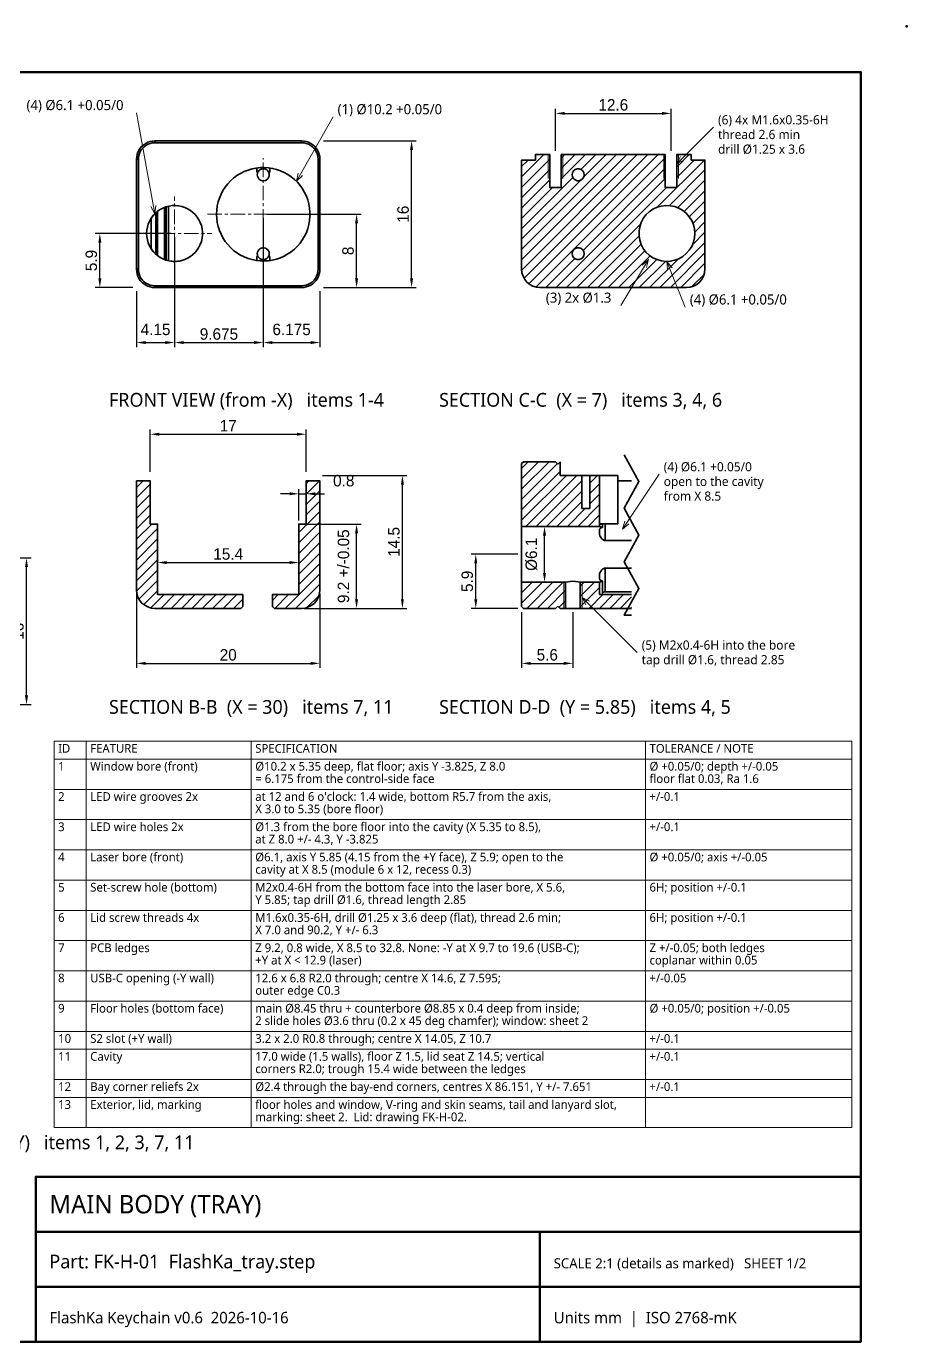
# Model space of a CAD drawing. Header units: millimetres. Extents: x 0 to 420, y 0 to 297.
# Drawn here: x 228 to 420, y 10 to 297 of the extents above; entities that cross this region are included whole.
import ezdxf

# ---------------------------------------------------------------- set-up
doc = ezdxf.new("R2010")
doc.units = ezdxf.units.MM
doc.linetypes.add('CENTER', pattern=[5.08, 3.175, -0.635, 0.635, -0.635])
for name, color, linetype, lineweight in [('BORDER', 7, 'Continuous', 50), ('CENTER', 1, 'CENTER', 13), ('DIM', 5, 'Continuous', 13), ('HATCH', 8, 'Continuous', 9), ('TABLE', 7, 'Continuous', 18), ('TEXT', 7, 'Continuous', 18), ('VISIBLE', 7, 'Continuous', 35)]:
    doc.layers.add(name, color=color, linetype=linetype, lineweight=lineweight)
doc.styles.add('OpenSans', font='OpenSans-Regular.ttf')
doc.dimstyles.new('FK', dxfattribs={"dimtxt": 2.5, "dimasz": 2, "dimexe": 1, "dimexo": 0.8, "dimgap": 0.6, "dimtad": 1, "dimdec": 3, "dimlfac": 0.5, "dimdsep": 46, "dimcen": 2.5, "dimclrd": 5, "dimclre": 5, "dimclrt": 7, "dimazin": 3, "dimtfac": 1, "dimtmove": 0, "dimatfit": 3})

msp = doc.modelspace()

# ---------------------------------------------------------------- linework, layer by layer
at = {"layer": 'BORDER'}
for p, q in [((230, 34), (410, 34)), ((340, 10), (340, 34)), ((230, 22), (410, 22))]:
    msp.add_line(p, q, dxfattribs=at)
for points in [[(10, 10), (410, 10), (410, 287), (10, 287)], [(230, 10), (410, 10), (410, 46), (230, 46)]]:
    msp.add_lwpolyline(points, close=True, dxfattribs=at)
msp.add_point((420, 297), dxfattribs=at)
at = {"layer": 'CENTER'}
for p, q in [((279.65, 243.8), (279.65, 268.2)), ((260.3, 243.7), (260.3, 259.9)), ((267.45, 256), (291.85, 256)), ((252.2, 251.8), (268.4, 251.8))]:
    msp.add_line(p, q, dxfattribs=at)
at = {"layer": 'DIM'}
for p, q in [((255.9866, 256.1134), (251.9866, 278.1134)), ((286.8625, 263.2125), (294.8625, 277.2125)), ((369.85, 267), (377.85, 275)), ((369.85, 267), (370.6898, 268.5921)), ((369.85, 267), (371.4421, 267.8398)), ((286.8625, 263.2125), (287.2538, 264.9694)), ((286.8625, 263.2125), (288.1775, 264.4416)), ((255.9866, 256.1134), (255.1557, 257.7101)), ((255.9866, 256.1134), (256.2024, 257.9004)), ((363.65, 246.1), (357.65, 236.1)), ((363.65, 246.1), (362.3091, 244.8991)), ((363.65, 246.1), (363.2214, 244.3518)), ((367.7, 245.7), (371.7, 235.7)), ((367.7, 245.7), (367.8448, 243.9058)), ((367.7, 245.7), (368.8325, 244.3009)), ((358, 187.3), (366, 199.3)), ((358, 187.3), (358.5113, 189.0259)), ((358, 187.3), (359.3965, 188.4357)), ((349.2, 172.4), (361.2, 160.4)), ((349.2, 172.4), (350.0398, 170.8079)), ((349.2, 172.4), (350.7921, 171.5602))]:
    msp.add_line(p, q, dxfattribs=at)
at = {"layer": 'HATCH'}
for p, q in [((336, 246.0215), (358.9785, 269)), ((336, 248.2843), (356.7157, 269)), ((336, 264.1235), (340.8765, 269)), ((336, 261.8607), (342.15, 268.0107)), ((336, 266.3862), (337.4138, 267.8)), ((336.0216, 243.7804), (361.2412, 269)), ((336.5374, 242.0335), (363.504, 269)), ((337.5927, 240.826), (365.7667, 269)), ((339.1327, 240.1032), (367.35, 268.3206)), ((341.8, 269), (341.8, 263.8)), ((344.65, 263.7225), (349.9275, 269)), ((344.65, 265.9852), (347.6648, 269)), ((344.65, 268.248), (345.402, 269)), ((345, 269), (345, 263.8)), ((348.9385, 265.7482), (352.1902, 269)), ((349.5214, 264.0684), (354.453, 269)), ((365.6032, 257.5228), (375.8804, 267.8)), ((367, 269), (367, 263.8)), ((369.85, 266.2951), (372.5549, 269)), ((369.85, 268.5578), (370.2922, 269)), ((369.85, 264.0323), (373.6177, 267.8)), ((370.2, 269), (370.2, 263.8)), ((336, 259.598), (342.15, 265.748)), ((349.4125, 248.1203), (367.35, 266.0578)), ((368.2078, 257.8647), (376, 265.6569)), ((336, 252.8098), (347.2079, 264.0177)), ((336, 257.3352), (342.15, 263.4852)), ((336, 250.547), (348.8855, 263.4325)), ((336, 255.0725), (342.7275, 261.8)), ((343.5549, 240), (367.35, 263.7951)), ((345.8177, 240), (367.6177, 261.8)), ((370.0264, 257.4205), (376, 263.3941)), ((371.4535, 256.5848), (376, 261.1314)), ((372.5841, 255.4527), (376, 258.8686)), ((373.3784, 253.9843), (376, 256.6059)), ((348.0804, 240), (361.9963, 253.9159)), ((373.7744, 252.1175), (376, 254.3431)), ((350.3431, 240), (361.6243, 251.2812)), ((366.1823, 240), (376, 249.8177)), ((373.262, 249.3424), (376, 252.0804)), ((352.6059, 240), (362.0698, 249.4639)), ((354.8686, 240), (362.9151, 248.0464)), ((357.1314, 240), (364.0576, 246.9262)), ((368.4451, 240), (376, 247.5549)), ((341.2922, 240), (347.6273, 246.3351)), ((359.3941, 240), (365.5054, 246.1113)), ((361.6569, 240), (367.3718, 245.715)), ((363.9196, 240), (370.1435, 246.2239)), ((370.7078, 240), (376, 245.2922)), ((373.1637, 240.1931), (375.8069, 242.8363)), ((336, 196.0215), (341.9785, 202)), ((336, 198.2843), (339.7157, 202)), ((336, 200.547), (337.453, 202)), ((336, 193.7588), (343.8206, 201.5794)), ((336, 191.496), (344.4, 199.896)), ((336, 189.2333), (345.7667, 199)), ((336.9294, 187.9), (348.0294, 199)), ((350.8675, 197.3125), (352.5549, 199)), ((252, 196.3862), (253.4138, 197.8)), ((252, 194.1235), (255, 197.1235)), ((289, 194.9196), (291.8804, 197.8)), ((289, 197.1823), (289.6177, 197.8)), ((289, 192.6569), (292, 195.6569)), ((339.1922, 187.9), (349.1325, 197.8404)), ((341.4549, 187.9), (349.1325, 195.5776)), ((350.8675, 195.0498), (353, 197.1823)), ((252, 191.8607), (255, 194.8607)), ((252, 189.598), (255, 192.598)), ((289, 190.3941), (292, 193.3941)), ((343.7177, 187.9), (349.1325, 193.3149)), ((348.2431, 187.9), (353, 192.6569)), ((350.8675, 192.7871), (353, 194.9196)), ((252, 187.3352), (255, 190.3352)), ((287.4, 186.5314), (292, 191.1314)), ((345.9804, 187.9), (349.8804, 191.8)), ((350.5059, 187.9), (353, 190.3941)), ((252, 185.0725), (255.3275, 188.4)), ((252, 182.8098), (256.6, 187.4098)), ((287.4, 184.2686), (292, 188.8686)), ((287.4, 182.0059), (292, 186.6059)), ((352.7686, 187.9), (353.0113, 188.1426)), ((252, 180.547), (256.6, 185.147)), ((287.4, 179.7431), (292, 184.3431)), ((252, 178.2843), (256.6, 182.8843)), ((287.4, 177.4804), (292, 182.0804)), ((252, 176.0215), (256.6, 180.6215)), ((252.0216, 173.7804), (256.6, 178.3588)), ((287.4, 175.2177), (292, 179.8177)), ((252.5374, 172.0335), (256.6, 176.096)), ((284.4451, 170), (292, 177.5549)), ((286.7078, 170), (292, 175.2922)), ((336, 171.1314), (340.5686, 175.7)), ((336, 173.3941), (338.3059, 175.7)), ((336, 175.6569), (336.0431, 175.7)), ((337.1314, 170), (342.8314, 175.7)), ((339.3941, 170), (345.0941, 175.7)), ((345.2, 170), (345.2, 175.7)), ((348.8, 172.6177), (351.8823, 175.7)), ((348.8, 174.8804), (349.6196, 175.7)), ((349.2, 170), (349.2, 175.7)), ((253.5927, 170.826), (256.6, 173.8333)), ((255.1327, 170.1032), (258.0294, 173)), ((257.2922, 170), (260.2922, 173)), ((259.5549, 170), (262.5549, 173)), ((261.8177, 170), (264.8177, 173)), ((264.0804, 170), (267.0804, 173)), ((266.3431, 170), (269.3431, 173)), ((268.6059, 170), (271.6059, 173)), ((270.8686, 170), (273.8686, 173)), ((281.6249, 171.7053), (282.9196, 173)), ((282.1823, 170), (285.1823, 173)), ((289.1637, 170.1931), (291.8069, 172.8363)), ((341.6569, 170), (345.6, 173.9431)), ((348.8, 170.3549), (353.0113, 174.5662)), ((350.7078, 170), (353.7078, 173)), ((352.9706, 170), (355.9706, 173)), ((355.2333, 170), (358.2333, 173)), ((357.496, 170), (360, 172.504)), ((273.1314, 170), (275.1751, 172.0437)), ((344.1598, 170.2402), (345.6, 171.6804)), ((359.7588, 170), (360, 170.2412))]:
    msp.add_line(p, q, dxfattribs=at)
at = {"layer": 'TABLE'}
for p, q in [((234, 141), (408, 141)), ((234, 141), (234, 56.7)), ((241, 141), (241, 56.7)), ((277, 141), (277, 56.7)), ((363, 141), (363, 56.7)), ((408, 141), (408, 56.7)), ((234, 137.1), (408, 137.1)), ((234, 130.5), (408, 130.5)), ((234, 123.9), (408, 123.9)), ((234, 117.3), (408, 117.3)), ((234, 110.7), (408, 110.7)), ((234, 104.1), (408, 104.1)), ((234, 97.5), (408, 97.5)), ((234, 90.9), (408, 90.9)), ((234, 84.3), (408, 84.3)), ((234, 77.7), (408, 77.7)), ((234, 73.8), (408, 73.8)), ((234, 67.2), (408, 67.2)), ((234, 63.3), (408, 63.3)), ((234, 56.7), (408, 56.7))]:
    msp.add_line(p, q, dxfattribs=at)
at = {"layer": 'VISIBLE'}
for points in [[(252, 268), (252.0342, 268.5221), (252.1363, 269.0353), (252.3045, 269.5307), (252.5359, 270), (252.8266, 270.435), (253.1716, 270.8284), (253.565, 271.1734), (254, 271.4641), (254.4693, 271.6955), (254.9647, 271.8637), (255.4779, 271.9658), (256, 272)], [(252.4, 268), (252.4366, 268.5123), (252.5458, 269.0142), (252.7253, 269.4955), (252.9715, 269.9463), (253.2793, 270.3575), (253.6425, 270.7207), (254.0537, 271.0285), (254.5045, 271.2747), (254.9858, 271.4542), (255.4877, 271.5634), (256, 271.6)], [(256, 272), (288, 272)], [(256, 272), (256, 271.6)], [(256, 271.6), (288, 271.6)], [(288, 272), (288.5221, 271.9658), (289.0353, 271.8637), (289.5307, 271.6955), (290, 271.4641), (290.435, 271.1734), (290.8284, 270.8284), (291.1734, 270.435), (291.4641, 270), (291.6955, 269.5307), (291.8637, 269.0353), (291.9658, 268.5221), (292, 268)], [(288, 272), (288, 271.6)], [(288, 271.6), (288.5123, 271.5634), (289.0142, 271.4542), (289.4955, 271.2747), (289.9463, 271.0285), (290.3575, 270.7207), (290.7207, 270.3575), (291.0285, 269.9463), (291.2747, 269.4955), (291.4542, 269.0142), (291.5634, 268.5123), (291.6, 268)], [(252, 244), (252, 268)], [(252, 268), (252.4, 268)], [(252.4, 244), (252.4, 268)], [(291.6, 268), (291.6, 244)], [(292, 268), (291.6, 268)], [(292, 268), (292, 244)], [(336, 244), (336.0769, 243.2196), (336.3045, 242.4693), (336.6741, 241.7777), (337.1716, 241.1716), (337.7777, 240.6741), (338.4693, 240.3045), (339.2196, 240.0769), (340, 240), (372, 240), (372.7804, 240.0769), (373.5307, 240.3045), (374.2223, 240.6741), (374.8284, 241.1716), (375.3259, 241.7777), (375.6955, 242.4693), (375.9231, 243.2196), (376, 244), (376, 267.8), (373, 267.8), (373, 269), (369.85, 269), (369.85, 261.8), (367.35, 261.8), (367.35, 269), (344.65, 269), (344.65, 261.8), (342.15, 261.8), (342.15, 269), (339, 269), (339, 267.8), (336, 267.8), (336, 244), (336, 244)], [(269.45, 256), (269.4899, 255.0985), (269.6093, 254.2041), (269.8074, 253.3237), (270.0824, 252.4643), (270.4323, 251.6326), (270.8544, 250.835), (271.3453, 250.0779), (271.9012, 249.3671), (272.5177, 248.7082), (273.1901, 248.1064), (273.913, 247.5663), (274.6808, 247.0923), (275.4875, 246.688), (276.3268, 246.3565), (277.1921, 246.1006), (278.0767, 245.9221), (278.9735, 245.8225), (279.8756, 245.8025), (280.776, 245.8623), (281.6676, 246.0015), (282.5434, 246.219), (283.3965, 246.513), (284.2203, 246.8812), (285.0083, 247.3208), (285.7544, 247.8283), (286.4527, 248.3998), (287.0978, 249.0308), (287.6846, 249.7163), (288.2085, 250.451), (288.6655, 251.2291), (289.0518, 252.0446), (289.3646, 252.891), (289.6014, 253.7617), (289.7603, 254.65), (289.84, 255.5488), (289.84, 256.4512), (289.7603, 257.35), (289.6014, 258.2383), (289.3646, 259.109), (289.0518, 259.9554), (288.6655, 260.7709), (288.2085, 261.549), (287.6846, 262.2837), (287.0978, 262.9692), (286.4527, 263.6002), (285.7544, 264.1717), (285.0083, 264.6792), (284.2203, 265.1188), (283.3965, 265.487), (282.5434, 265.781), (281.6676, 265.9985), (280.776, 266.1377), (279.8756, 266.1975), (278.9735, 266.1775), (278.0767, 266.0779), (277.1921, 265.8994), (276.3268, 265.6435), (275.4875, 265.312), (274.6808, 264.9077), (273.913, 264.4337), (273.1901, 263.8936), (272.5177, 263.2918), (271.9012, 262.6329), (271.3453, 261.9221), (270.8544, 261.165), (270.4323, 260.3674), (270.0824, 259.5357), (269.8074, 258.6763), (269.6093, 257.7959), (269.4899, 256.9015), (269.45, 256)], [(278.25, 265.2), (278.25, 266.1035)], [(278.25, 265.2), (278.4967, 265.2)], [(278.35, 264.6), (278.3877, 264.2892), (278.4986, 263.9964), (278.6763, 263.7386), (278.9105, 263.5308), (279.1876, 263.385), (279.4914, 263.3097), (279.8045, 263.3092), (280.1087, 263.3836), (280.3862, 263.5285), (280.621, 263.7356), (280.7995, 263.9928), (280.9113, 264.2853), (280.95, 264.596), (280.9133, 264.9069), (280.8033, 265.2)], [(278.4967, 265.2), (278.3872, 264.9088), (278.35, 264.6)], [(280.8033, 265.2), (280.6255, 265.4593), (280.3906, 265.6684), (280.1124, 265.815), (279.8072, 265.8905), (279.4928, 265.8905), (279.1876, 265.815), (278.9094, 265.6684), (278.6745, 265.4593), (278.4967, 265.2)], [(280.8033, 265.2), (281.05, 265.2)], [(281.05, 265.2), (281.05, 266.1035)], [(349.65, 264.6), (349.5716, 264.1554), (349.3459, 263.7644), (349, 263.4742), (348.5757, 263.3197), (348.1243, 263.3197), (347.7, 263.4742), (347.3541, 263.7644), (347.1284, 264.1554), (347.05, 264.6), (347.1284, 265.0446), (347.3541, 265.4356), (347.7, 265.7258), (348.1243, 265.8803), (348.5757, 265.8803), (349, 265.7258), (349.3459, 265.4356), (349.5716, 265.0446), (349.65, 264.6), (349.65, 264.6)], [(254.2, 251.8), (254.2398, 251.1047), (254.3585, 250.4184), (254.5547, 249.7501), (254.8259, 249.1086), (255.1684, 248.5021), (255.5777, 247.9386), (256.0487, 247.4255), (256.575, 246.9694), (257.15, 246.5763), (257.766, 246.2512), (258.415, 245.9986), (259.0886, 245.8215), (259.778, 245.7224), (260.4742, 245.7025), (261.1681, 245.7621), (261.8507, 245.9004), (262.5131, 246.1156), (263.1467, 246.405), (263.7431, 246.7646), (264.2947, 247.1899), (264.7941, 247.6753), (265.235, 248.2145), (265.6116, 248.8004), (265.9189, 249.4255), (266.1529, 250.0814), (266.3107, 250.7598), (266.3901, 251.4518), (266.3901, 252.1482), (266.3107, 252.8402), (266.1529, 253.5186), (265.9189, 254.1745), (265.6116, 254.7996), (265.235, 255.3855), (264.7941, 255.9247), (264.2947, 256.4101), (263.7431, 256.8354), (263.1467, 257.195), (262.5131, 257.4844), (261.8507, 257.6996), (261.1681, 257.8379), (260.4742, 257.8975), (259.778, 257.8776), (259.0886, 257.7785), (258.415, 257.6014), (257.766, 257.3488), (257.15, 257.0237), (256.575, 256.6306), (256.0487, 256.1745), (255.5777, 255.6614), (255.1684, 255.0979), (254.8259, 254.4914), (254.5547, 253.8499), (254.3585, 253.1816), (254.2398, 252.4953), (254.2, 251.8)], [(256.2, 256.3166), (255.7455, 255.8579), (255.3707, 255.3933), (255.1054, 254.9979), (255.0278, 254.8682), (255.0071, 254.8323), (255, 254.8199)], [(256.2, 247.2834), (256.2, 256.3166)], [(256.6, 256.6497), (256.6, 246.9503)], [(258.0808, 246.118), (258.0808, 257.482)], [(258.4335, 245.9926), (258.4335, 257.6074)], [(259, 257.7599), (259, 245.8401)], [(373.8, 251.8), (373.721, 250.8215), (373.4861, 249.8683), (373.1013, 248.9652), (372.5766, 248.1355), (371.9256, 247.4007), (371.1652, 246.7798), (370.315, 246.289), (369.3971, 245.9408), (368.4353, 245.7445), (367.4544, 245.7049), (366.4798, 245.8233), (365.5369, 246.0964), (364.65, 246.5172), (363.8421, 247.0749), (363.1341, 247.755), (362.5443, 248.5398), (362.0881, 249.409), (361.7773, 250.3402), (361.6198, 251.3092), (361.6198, 252.2908), (361.7773, 253.2598), (362.0881, 254.191), (362.5443, 255.0602), (363.1341, 255.845), (363.8421, 256.5251), (364.65, 257.0828), (365.5369, 257.5036), (366.4798, 257.7767), (367.4544, 257.8951), (368.4353, 257.8555), (369.3971, 257.6592), (370.315, 257.311), (371.1652, 256.8202), (371.9256, 256.1993), (372.5766, 255.4645), (373.1013, 254.6348), (373.4861, 253.7317), (373.721, 252.7785), (373.8, 251.8), (373.8, 251.8)], [(255.1608, 255.0861), (255.0431, 254.8944), (255.0111, 254.8393), (255, 254.8199)], [(255.1608, 248.5139), (255.1608, 255.0861)], [(256.2, 247.2834), (255.7455, 247.7421), (255.3707, 248.2067), (255.1054, 248.6021), (255.0278, 248.7318), (255.0071, 248.7677), (255, 248.7801)], [(280.8033, 246.8), (280.9133, 247.0931), (280.95, 247.404), (280.9113, 247.7147), (280.7995, 248.0072), (280.621, 248.2644), (280.3862, 248.4715), (280.1087, 248.6164), (279.8045, 248.6908), (279.4914, 248.6903), (279.1876, 248.615), (278.9105, 248.4692), (278.6763, 248.2614), (278.4986, 248.0036), (278.3877, 247.7108), (278.35, 247.4)], [(278.35, 247.4), (278.3872, 247.0912), (278.4967, 246.8)], [(349.65, 247.4), (349.5716, 246.9554), (349.3459, 246.5644), (349, 246.2742), (348.5757, 246.1197), (348.1243, 246.1197), (347.7, 246.2742), (347.3541, 246.5644), (347.1284, 246.9554), (347.05, 247.4), (347.1284, 247.8446), (347.3541, 248.2356), (347.7, 248.5258), (348.1243, 248.6803), (348.5757, 248.6803), (349, 248.5258), (349.3459, 248.2356), (349.5716, 247.8446), (349.65, 247.4), (349.65, 247.4)], [(256, 240), (255.4779, 240.0342), (254.9647, 240.1363), (254.4693, 240.3045), (254, 240.5359), (253.565, 240.8266), (253.1716, 241.1716), (252.8266, 241.565), (252.5359, 242), (252.3045, 242.4693), (252.1363, 242.9647), (252.0342, 243.4779), (252, 244)], [(252, 244), (252.4, 244)], [(256, 240.4), (255.4877, 240.4366), (254.9858, 240.5458), (254.5045, 240.7253), (254.0537, 240.9715), (253.6425, 241.2793), (253.2793, 241.6425), (252.9715, 242.0537), (252.7253, 242.5045), (252.5458, 242.9858), (252.4366, 243.4877), (252.4, 244)], [(259.4929, 245.7536), (259.4881, 245.7543)], [(259.7342, 245.7263), (259.4931, 245.7536)], [(260.3, 245.7), (259.9585, 245.7096)], [(260.3093, 245.7), (260.3, 245.7)], [(260.7047, 245.7134), (260.6802, 245.7119)], [(260.9457, 245.7343), (260.9176, 245.7313)], [(261.9, 245.9136), (261.8848, 245.9095), (261.8391, 245.8974), (261.6572, 245.8529), (261.3572, 245.7923), (260.9469, 245.7344)], [(278.25, 245.8965), (278.25, 246.8)], [(278.25, 246.8), (278.4967, 246.8)], [(278.4967, 246.8), (278.6745, 246.5407), (278.9094, 246.3316), (279.1876, 246.185), (279.4928, 246.1095), (279.8072, 246.1095), (280.1124, 246.185), (280.3906, 246.3316), (280.6255, 246.5407), (280.8033, 246.8)], [(280.8033, 246.8), (281.05, 246.8)], [(281.05, 245.8965), (281.05, 246.8)], [(292, 244), (291.9658, 243.4779), (291.8637, 242.9647), (291.6955, 242.4693), (291.4641, 242), (291.1734, 241.565), (290.8284, 241.1716), (290.435, 240.8266), (290, 240.5359), (289.5307, 240.3045), (289.0353, 240.1363), (288.5221, 240.0342), (288, 240)], [(291.6, 244), (291.5634, 243.4877), (291.4542, 242.9858), (291.2747, 242.5045), (291.0285, 242.0537), (290.7207, 241.6425), (290.3575, 241.2793), (289.9463, 240.9715), (289.4955, 240.7253), (289.0142, 240.5458), (288.5123, 240.4366), (288, 240.4)], [(292, 244), (291.6, 244)], [(288, 240.4), (256, 240.4)], [(256, 240), (256, 240.4)], [(288, 240), (256, 240)], [(288, 240), (288, 240.4)], [(336, 201.6), (336.4, 202)], [(336, 187.9), (336, 201.6)], [(336.4, 202), (343.4, 202)], [(343.4, 202), (343.9, 201.5)], [(344.4, 202), (343.9, 201.5)], [(344.4, 199), (344.4, 202)], [(344.4, 199), (344.4, 199.3597), (344.4, 199.7073), (344.4, 200.0398), (344.4, 200.3543), (344.4, 200.6479), (344.4, 200.918), (344.4, 201.1623), (344.4, 201.3786), (344.4, 201.5649), (344.4, 201.7197), (344.4, 201.8415), (344.4, 201.9293), (344.4, 201.9823), (344.4, 202)], [(360, 168.5), (358.4, 168.5), (361.6, 174.3333), (358.4, 180.1667), (361.6, 186), (358.4, 191.8333), (361.6, 197.6667), (358.4, 203.5)], [(349.1325, 199), (344.4, 199)], [(349.1325, 199), (349.1325, 191.8)], [(349.1325, 199), (349.2362, 199), (349.3489, 199), (349.4695, 199), (349.5965, 199), (349.7283, 199), (349.8633, 199), (350, 199), (350.1367, 199), (350.2717, 199), (350.4035, 199), (350.5305, 199), (350.6511, 199), (350.7638, 199), (350.8675, 199)], [(353, 199), (350.8675, 199)], [(350.8675, 199), (350.8675, 191.8)], [(353, 188.4), (353, 199)], [(357, 199), (356.5521, 199), (356.1099, 199), (355.6789, 199), (355.2645, 199), (354.8719, 199), (354.506, 199), (354.1716, 199), (353.8727, 199), (353.6131, 199), (353.3961, 199), (353.2245, 199), (353.1003, 199), (353.0252, 199), (353, 199)], [(357, 197.8), (357, 199)], [(252, 174), (252.0769, 173.2196), (252.3045, 172.4693), (252.6741, 171.7777), (253.1716, 171.1716), (253.7777, 170.6741), (254.4693, 170.3045), (255.2196, 170.0769), (256, 170), (274.7339, 170), (275.1751, 170.4), (275.1751, 173), (256.6, 173), (256.6, 188.4), (255, 188.4), (255, 197.8), (252, 197.8), (252, 174), (252, 174)], [(281.6249, 170.4), (282.0661, 170), (288, 170), (288.7804, 170.0769), (289.5307, 170.3045), (290.2223, 170.6741), (290.8284, 171.1716), (291.3259, 171.7777), (291.6955, 172.4693), (291.9231, 173.2196), (292, 174), (292, 197.8), (289, 197.8), (289, 188.4), (287.4, 188.4), (287.4, 173), (281.6249, 173), (281.6249, 170.4), (281.6249, 170.4)], [(357, 197.8), (360, 197.8)], [(357, 188.42), (357, 197.8)], [(350.8675, 191.8), (349.1325, 191.8)], [(349.1325, 191.8), (349.2362, 191.8), (349.3489, 191.8), (349.4695, 191.8), (349.5965, 191.8), (349.7283, 191.8), (349.8633, 191.8), (350, 191.8), (350.1367, 191.8), (350.2717, 191.8), (350.4035, 191.8), (350.5305, 191.8), (350.6511, 191.8), (350.7638, 191.8), (350.8675, 191.8)], [(336, 175.7), (336, 175.8529), (336, 176.3041), (336, 177.0308), (336, 177.9967), (336, 179.1533), (336, 180.4426), (336, 181.8), (336, 183.1574), (336, 184.4467), (336, 185.6033), (336, 186.5692), (336, 187.2959), (336, 187.7471), (336, 187.9)], [(353.0113, 187.9), (336, 187.9)], [(353.0113, 188.4), (353, 188.4)], [(353, 187.1666), (353.0107, 187.25), (353.043, 187.3268), (353.1698, 187.456), (353.3697, 187.551), (353.6249, 187.6137)], [(353, 187.1666), (353, 187.1157), (353, 187.0633), (353, 187.0093), (353, 186.9537), (353, 186.8966), (353, 186.838), (353, 186.7779), (353, 186.7163), (353, 186.6532), (353, 186.5887), (353, 186.5228), (353, 186.4555), (353, 186.3867), (353, 186.3166)], [(353.0113, 187.9), (353.0113, 188.4)], [(353.6249, 188.4), (353.5516, 188.4), (353.4826, 188.4), (353.4179, 188.4), (353.3577, 188.4), (353.3019, 188.4), (353.2507, 188.4), (353.2041, 188.4), (353.1621, 188.4), (353.1249, 188.4), (353.0925, 188.4), (353.0649, 188.4), (353.0421, 188.4), (353.0243, 188.4), (353.0113, 188.4)], [(353.6249, 187.6137), (353.2154, 187.8183), (353.0829, 187.8786), (353.0113, 187.9)], [(357, 188.42), (356.627, 188.42), (356.2572, 188.42), (355.894, 188.42), (355.5403, 188.42), (355.1994, 188.42), (354.8742, 188.42), (354.5675, 188.42), (354.282, 188.42), (354.0201, 188.42), (353.7843, 188.42), (353.5765, 188.42), (353.3985, 188.42), (353.2519, 188.42), (353.1379, 188.42)], [(353.1379, 188.4), (353.1379, 188.42)], [(353.1379, 188.42), (353.1845, 188.42), (353.2371, 188.42), (353.2955, 188.42), (353.3594, 188.42), (353.4283, 188.42), (353.5019, 188.42), (353.5796, 188.42), (353.6612, 188.42), (353.7459, 188.42), (353.8334, 188.42), (353.9231, 188.42), (354.0145, 188.42), (354.107, 188.42), (354.2, 188.42)], [(353.6249, 187.6137), (353.6249, 188.4)], [(354.2, 184.8199), (354.2, 188.42)], [(353, 186.3166), (353.0232, 186.0918), (353.0894, 185.8579), (353.1938, 185.6223), (353.3327, 185.3933), (353.5043, 185.1803), (353.7081, 184.9979), (353.9433, 184.8682), (354.07, 184.8323), (354.2, 184.8199)], [(360, 184.8199), (354.2, 184.8199)], [(353, 177.2834), (353.0232, 177.5082), (353.0894, 177.7421), (353.1938, 177.9777), (353.3327, 178.2067), (353.5043, 178.4197), (353.7081, 178.6021), (353.9433, 178.7318), (354.07, 178.7677), (354.2, 178.7801)], [(354.2, 173.6), (354.2, 178.7801)], [(360, 178.7801), (354.2, 178.7801)], [(345.6, 175.7), (336, 175.7)], [(336, 170.4), (336, 175.7)], [(348.8, 175.7), (348.7639, 175.7094), (348.66, 175.7352), (348.2874, 175.814), (347.7765, 175.8854), (347.2007, 175.9136), (346.6246, 175.8855), (346.1134, 175.8141), (345.7409, 175.7354), (345.6361, 175.7094), (345.6, 175.7)], [(345.6, 175.7), (345.6, 170)], [(353.0113, 175.7), (348.8, 175.7)], [(348.8, 170), (348.8, 175.7)], [(353, 177.2834), (353, 177.2133), (353, 177.1445), (353, 177.0772), (353, 177.0113), (353, 176.9468), (353, 176.8837), (353, 176.8221), (353, 176.762), (353, 176.7034), (353, 176.6463), (353, 176.5907), (353, 176.5367), (353, 176.4843), (353, 176.4334)], [(353, 176.4334), (353.0107, 176.35), (353.043, 176.2732), (353.1698, 176.144), (353.3697, 176.049), (353.6249, 175.9863)], [(353.0113, 175.7), (353.0829, 175.7214), (353.2154, 175.7817), (353.6249, 175.9863)], [(353.0113, 173), (353.0113, 175.7)], [(353.6249, 173), (353.6249, 175.9863)], [(360, 173), (353.0113, 173)], [(353.6249, 173.4532), (353.6629, 173.4731), (353.7015, 173.4916), (353.7408, 173.5087), (353.7806, 173.5243), (353.821, 173.5386), (353.8619, 173.5514), (353.9032, 173.5627), (353.9449, 173.5726), (353.9869, 173.5809), (354.0292, 173.5878), (354.0717, 173.5931), (354.1144, 173.5969), (354.1572, 173.5992), (354.2, 173.6)], [(354.2, 173.6), (360, 173.6)], [(336.4, 170), (336, 170.4)], [(343.4, 170), (336.4, 170)], [(343.9, 170.5), (343.4, 170)], [(343.9, 170.5), (344.4, 170)], [(345.6, 170), (344.4, 170)], [(345.6, 170), (345.6401, 170), (345.7584, 170), (345.9491, 170), (346.2024, 170), (346.5058, 170), (346.844, 170), (347.2, 170), (347.556, 170), (347.8942, 170), (348.1976, 170), (348.4509, 170), (348.6416, 170), (348.7599, 170), (348.8, 170)], [(360, 170), (348.8, 170)]]:
    msp.add_lwpolyline(points, dxfattribs=at)

# ---------------------------------------------------------------- texts
at = {"layer": 'TEXT', "style": 'OpenSans'}
for s, height, p in [('(4) Ø6.1 +0.05/0', 2.2, (228.0038, 278.7134)), ('(1) Ø10.2 +0.05/0', 2.2, (295.8625, 277.8125)), ('(6) 4x M1.6x0.35-6H', 2, (378.85, 275.6)), ('thread 2.6 min', 2, (378.85, 272.4)), ('drill Ø1.25 x 3.6', 2, (378.85, 269.2)), ('(3) 2x Ø1.3', 2.2, (341.2942, 236.7)), ('(4) Ø6.1 +0.05/0', 2.2, (372.7, 236.3)), ('FRONT VIEW (from -X)   items 1-4', 3, (246, 214)), ('SECTION C-C  (X = 7)   items 3, 4, 6', 3, (318, 214)), ('(4) Ø6.1 +0.05/0', 2, (367, 199.9)), ('open to the cavity', 2, (367, 196.7)), ('from X 8.5', 2, (367, 193.5)), ('(5) M2x0.4-6H into the bore', 2, (362.2, 161)), ('tap drill Ø1.6, thread 2.85', 2, (362.2, 157.8)), ('SECTION B-B  (X = 30)   items 7, 11', 3, (246, 147)), ('SECTION D-D  (Y = 5.85)   items 4, 5', 3, (318, 147)), ('ID', 1.9, (234.9, 138.5)), ('FEATURE', 1.9, (241.9, 138.5)), ('SPECIFICATION', 1.9, (277.9, 138.5)), ('TOLERANCE / NOTE', 1.9, (363.9, 138.5)), ('1', 1.9, (234.9, 134.6)), ('Window bore (front)', 1.9, (241.9, 134.6)), ('Ø10.2 x 5.35 deep, flat floor; axis Y -3.825, Z 8.0', 1.9, (277.9, 134.6)), ('Ø +0.05/0; depth +/-0.05', 1.9, (363.9, 134.6)), ('= 6.175 from the control-side face', 1.9, (277.9, 131.9)), ('floor flat 0.03, Ra 1.6', 1.9, (363.9, 131.9)), ('2', 1.9, (234.9, 128)), ('LED wire grooves 2x', 1.9, (241.9, 128)), ("at 12 and 6 o'clock: 1.4 wide, bottom R5.7 from the axis,", 1.9, (277.9, 128)), ('+/-0.1', 1.9, (363.9, 128)), ('X 3.0 to 5.35 (bore floor)', 1.9, (277.9, 125.3)), ('LED wire holes 2x', 1.9, (241.9, 121.4)), ('Ø1.3 from the bore floor into the cavity (X 5.35 to 8.5),', 1.9, (277.9, 121.4)), ('3', 1.9, (234.9, 121.4)), ('at Z 8.0 +/- 4.3, Y -3.825', 1.9, (277.9, 118.7)), ('+/-0.1', 1.9, (363.9, 121.4)), ('4', 1.9, (234.9, 114.8)), ('Laser bore (front)', 1.9, (241.9, 114.8)), ('Ø6.1, axis Y 5.85 (4.15 from the +Y face), Z 5.9; open to the', 1.9, (277.9, 114.8)), ('Ø +0.05/0; axis +/-0.05', 1.9, (363.9, 114.8)), ('cavity at X 8.5 (module 6 x 12, recess 0.3)', 1.9, (277.9, 112.1)), ('5', 1.9, (234.9, 108.2)), ('Set-screw hole (bottom)', 1.9, (241.9, 108.2)), ('M2x0.4-6H from the bottom face into the laser bore, X 5.6,', 1.9, (277.9, 108.2)), ('6H; position +/-0.1', 1.9, (363.9, 108.2)), ('Y 5.85; tap drill Ø1.6, thread length 2.85', 1.9, (277.9, 105.5)), ('6', 1.9, (234.9, 101.6)), ('Lid screw threads 4x', 1.9, (241.9, 101.6)), ('M1.6x0.35-6H, drill Ø1.25 x 3.6 deep (flat), thread 2.6 min;', 1.9, (277.9, 101.6)), ('6H; position +/-0.1', 1.9, (363.9, 101.6)), ('X 7.0 and 90.2, Y +/- 6.3', 1.9, (277.9, 98.9)), ('7', 1.9, (234.9, 95)), ('PCB ledges', 1.9, (241.9, 95)), ('Z 9.2, 0.8 wide, X 8.5 to 32.8. None: -Y at X 9.7 to 19.6 (USB-C);', 1.9, (277.9, 95)), ('Z +/-0.05; both ledges', 1.9, (363.9, 95)), ('+Y at X < 12.9 (laser)', 1.9, (277.9, 92.3)), ('coplanar within 0.05', 1.9, (363.9, 92.3)), ('8', 1.9, (234.9, 88.4)), ('USB-C opening (-Y wall)', 1.9, (241.9, 88.4)), ('12.6 x 6.8 R2.0 through; centre X 14.6, Z 7.595;', 1.9, (277.9, 88.4)), ('+/-0.05', 1.9, (363.9, 88.4)), ('outer edge C0.3', 1.9, (277.9, 85.7)), ('9', 1.9, (234.9, 81.8)), ('Floor holes (bottom face)', 1.9, (241.9, 81.8)), ('main Ø8.45 thru + counterbore Ø8.85 x 0.4 deep from inside;', 1.9, (277.9, 81.8)), ('Ø +0.05/0; position +/-0.05', 1.9, (363.9, 81.8)), ('2 slide holes Ø3.6 thru (0.2 x 45 deg chamfer); window: sheet 2', 1.9, (277.9, 79.1)), ('10', 1.9, (234.9, 75.2)), ('S2 slot (+Y wall)', 1.9, (241.9, 75.2)), ('3.2 x 2.0 R0.8 through; centre X 14.05, Z 10.7', 1.9, (277.9, 75.2)), ('+/-0.1', 1.9, (363.9, 75.2)), ('11', 1.9, (234.9, 71.3)), ('Cavity', 1.9, (241.9, 71.3)), ('17.0 wide (1.5 walls), floor Z 1.5, lid seat Z 14.5; vertical', 1.9, (277.9, 71.3)), ('+/-0.1', 1.9, (363.9, 71.3)), ('corners R2.0; trough 15.4 wide between the ledges', 1.9, (277.9, 68.6)), ('12', 1.9, (234.9, 64.7)), ('Bay corner reliefs 2x', 1.9, (241.9, 64.7)), ('Ø2.4 through the bay-end corners, centres X 86.151, Y +/- 7.651', 1.9, (277.9, 64.7)), ('+/-0.1', 1.9, (363.9, 64.7)), ('13', 1.9, (234.9, 60.8)), ('Exterior, lid, marking', 1.9, (241.9, 60.8)), ('floor holes and window, V-ring and skin seams, tail and lanyard slot,', 1.9, (277.9, 60.8)), ('marking: sheet 2.  Lid: drawing FK-H-02.', 1.9, (277.9, 58.1)), ('SECTION A-A  (plane Y = -3.825 through the window axis, seen from -Y)   items 1, 2, 3, 7, 11', 3, (100, 52)), ('MAIN BODY (TRAY)', 4, (233, 38)), ('Part: FK-H-01  FlashKa_tray.step', 3, (233, 26)), ('SCALE 2:1 (details as marked)   SHEET 1/2', 2.2, (343, 26)), ('FlashKa Keychain v0.6  2026-10-16', 2.5, (233, 14)), ('Units mm  |  ISO 2768-mK', 2.5, (343, 14))]:
    msp.add_text(s, height=height, dxfattribs=at).set_placement(p)

# ---------------------------------------------------------------- dimensions: what is measured, and where the dimension line sits
at = {"layer": 'DIM'}
for base, p1, p2 in [((343.4, 278), (343.4, 269), (368.6, 269)), ((260.3, 228), (260.3, 251.8), (279.65, 256)), ((279.65, 228), (279.65, 256), (292, 240)), ((252, 228), (252, 240), (260.3, 251.8)), ((255, 208), (255, 199), (289, 199)), ((256.6, 180), (256.6, 180), (287.4, 180)), ((252, 158), (252, 174), (292, 174)), ((336, 158), (336, 170), (347.2, 170))]:
    msp.add_linear_dim(base=base, p1=p1, p2=p2, dimstyle='FK', dxfattribs=at).render()
for base, p1, p2 in [((312, 240), (292, 240), (292, 272)), ((300, 240), (292, 240), (279.65, 256)), ((244, 240), (252, 240), (260.3, 251.8)), ((310, 170), (288, 170), (291.8, 199)), ((228, 149), (216, 149), (216, 181)), ((326, 170), (336, 170), (336, 181.8))]:
    msp.add_linear_dim(base=base, p1=p1, p2=p2, angle=90, dimstyle='FK', dxfattribs=at).render()
msp.add_linear_dim(base=(287.4, 195), p1=(287.4, 188.4), p2=(289, 188.4), location=(297.2, 197.85), dimstyle='FK', override={"dimtmove": 2}, dxfattribs=at).render()
for base, p1, p2, text in [((300, 170), (287.8, 170), (287.8, 188.4), '<> +/-0.05'), ((341, 175.7), (341, 175.7), (341, 187.9), '%%c<>')]:
    msp.add_linear_dim(base=base, p1=p1, p2=p2, angle=90, text=text, dimstyle='FK', dxfattribs=at).render()

doc.saveas('drawing.dxf')
